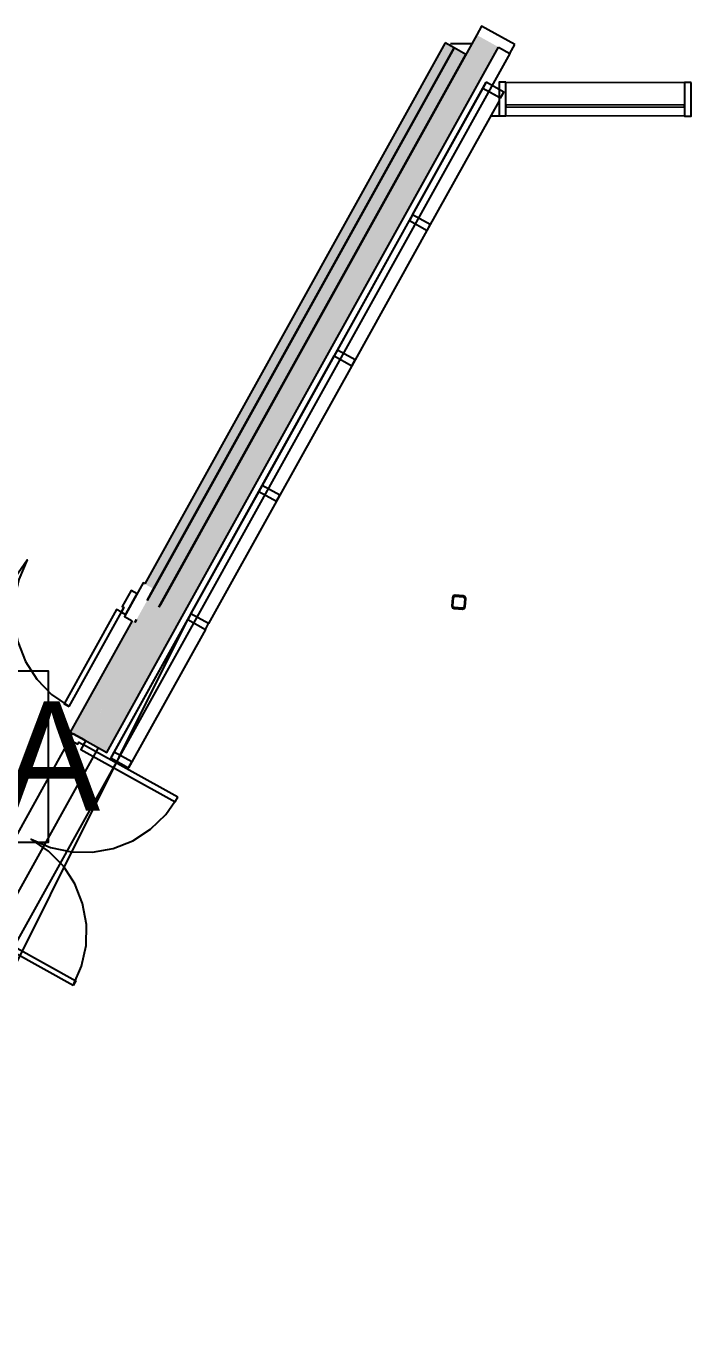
# Model space of a CAD drawing. Header units: metres. Extents: x 2.3 to 42.8, y 0.9 to 31.9.
# Drawn here: x 23.885 to 25.819, y 5.913 to 9.736 of the extents above; entities that cross this region are included whole.
import ezdxf

# ---------------------------------------------------------------- set-up
doc = ezdxf.new("R2010")
doc.units = ezdxf.units.M
for name, color, linetype in [('ARREDI', 9, 'Continuous'), ('PARETI_STRUTTURE', 7, 'Continuous'), ('PILASTRI_SETTI', 8, 'Continuous'), ('WAYFINDING_RIQUADRI', 7, 'Continuous'), ('WAYFINDING_TESTI', 7, 'Continuous')]:
    doc.layers.add(name, color=color, linetype=linetype)

msp = doc.modelspace()

# ---------------------------------------------------------------- linework, layer by layer
at = {"layer": 'ARREDI'}
for points in [[(25.2293, 9.5721), (25.0095, 9.1763), (25.0098, 9.1761), (25.2296, 9.5719)], [(25.8089, 9.5054), (25.2867, 9.5058), (25.2867, 9.4999), (25.8089, 9.4995)], [(25.0095, 9.1763), (24.7897, 8.7804), (24.79, 8.7802), (25.0098, 9.1761)], [(24.7897, 8.7804), (24.5699, 8.3845), (24.5702, 8.3844), (24.79, 8.7802)], [(24.5699, 8.3845), (24.3569, 8.0011), (24.3573, 8.0009), (24.5702, 8.3843)], [(24.3569, 8.0011), (24.1371, 7.6052), (24.1375, 7.605), (24.3573, 8.0009)]]:
    msp.add_lwpolyline(points, close=True, dxfattribs=at)
at = {"layer": 'PARETI_STRUTTURE'}
for points in [[(25.3133, 9.6821), (25.2162, 9.736), (25.2019, 9.7102)], [(25.1101, 9.6868), (24.2318, 8.105)], [(24.2576, 8.0907), (25.1359, 9.6725), (25.1101, 9.6868)], [(25.2019, 9.7102), (24.2773, 8.0451)], [(24.3414, 8.0095), (25.2659, 9.6746)], [(25.1874, 9.6841), (25.1248, 9.6841)], [(25.2659, 9.6746), (25.2989, 9.6563), (25.3133, 9.6821)], [(25.2989, 9.6563), (22.1919, 4.0605)], [(24.2729, 8.0372), (25.1703, 9.6533), (25.1359, 9.6725), (24.2385, 8.0563)], [(25.2867, 9.5058), (25.2867, 9.5718), (25.809, 9.5714)], [(25.0146, 9.1847), (25.2201, 9.5547)], [(25.2201, 9.5547), (25.267, 9.5287)], [(25.267, 9.5176), (25.0614, 9.1474)], [(25.8089, 9.473), (25.2867, 9.4733), (25.2867, 9.4999)], [(25.2425, 9.4735), (25.267, 9.4735)], [(24.7948, 8.7888), (25.005, 9.1675)], [(25.0614, 9.1474), (24.8416, 8.7515)], [(24.575, 8.393), (24.7852, 8.7716)], [(24.8416, 8.7515), (24.6218, 8.3557)], [(24.4185, 7.9894), (24.3668, 8.0181), (24.5654, 8.3757)], [(24.6218, 8.3557), (24.4185, 7.9894)], [(23.4597, 8.0528), (23.5164, 8.0282), (23.5767, 8.0152), (23.6385, 8.0142), (23.6992, 8.0253), (23.7566, 8.048), (23.8085, 8.0815), (23.8529, 8.1245), (23.888, 8.1752), (23.8635, 8.1186), (23.8504, 8.0582), (23.8495, 7.9965), (23.8605, 7.9357), (23.8832, 7.8783), (23.9167, 7.8264), (23.9597, 7.7821), (24.0105, 7.747)], [(24.2318, 8.105), (24.2267, 8.1079), (24.2075, 8.0735)], [(24.2091, 8.0762), (24.1919, 8.0858), (24.1659, 8.039), (24.171, 8.0361), (24.1634, 8.0223), (24.1754, 8.0157)], [(24.177, 8.0184), (24.2075, 8.0735)], [(24.2075, 8.0735), (24.177, 8.0184)], [(24.2385, 8.0563), (24.2576, 8.0907)], [(24.1634, 8.0223), (24.1496, 8.03), (23.9967, 7.7546), (24.0105, 7.747)], [(24.1649, 8.0251), (24.171, 8.0361)], [(24.2773, 8.0451), (24.2729, 8.0372)], [(23.7543, 6.7932), (24.3573, 8.0009)], [(24.0105, 7.747), (24.1634, 8.0223)], [(24.1946, 7.9974), (24.0139, 7.6721), (24.0225, 7.6673)], [(24.057, 7.6482), (24.121, 7.6126), (24.3414, 8.0095)], [(24.177, 8.0184), (24.1722, 8.0098), (24.1946, 7.9974)], [(24.2032, 7.9926), (24.2079, 8.0012)], [(24.2079, 8.0012), (24.2032, 7.9926)], [(24.4089, 7.9722), (24.1843, 7.5677)], [(23.7129, 7.1096), (24.013, 7.6501)], [(24.0198, 7.6688), (24.0102, 7.6516), (24.0364, 7.6371), (24.0393, 7.6423), (24.053, 7.6346), (24.0597, 7.6467)], [(24.0225, 7.6673), (24.057, 7.6482)], [(24.057, 7.6482), (24.0226, 7.6673)], [(22.4187, 4.6036), (24.0969, 7.626)], [(24.053, 7.6346), (24.0454, 7.6208), (24.3208, 7.4679), (24.3284, 7.4817)], [(24.3284, 7.4817), (24.053, 7.6346)], [(24.0226, 6.9309), (24.0471, 6.9876), (24.0602, 7.048), (24.0611, 7.1097), (24.0501, 7.1704), (24.0273, 7.2279), (23.9939, 7.2797), (23.9509, 7.3241), (23.9001, 7.3592), (23.9568, 7.3347), (24.0172, 7.3217), (24.0789, 7.3207), (24.1396, 7.3318), (24.1971, 7.3545), (24.2489, 7.388), (24.2933, 7.4309), (24.3284, 7.4817)], [(24.0226, 6.9309), (23.7472, 7.0838)], [(23.7549, 7.0976), (24.0303, 6.9447), (24.0226, 6.9309)]]:
    msp.add_lwpolyline(points, dxfattribs=at)
for points in [[(25.2296, 9.572), (25.2201, 9.5547), (25.2717, 9.5261), (25.2813, 9.5433)], [(25.2867, 9.5718), (25.2671, 9.5718), (25.267, 9.4734), (25.2867, 9.4733)], [(25.8286, 9.5714), (25.809, 9.5714), (25.8089, 9.473), (25.8286, 9.473)], [(25.0146, 9.1847), (25.005, 9.1675), (25.0567, 9.1388), (25.0662, 9.156)], [(24.7948, 8.7888), (24.7852, 8.7716), (24.8369, 8.7429), (24.8464, 8.7602)], [(24.575, 8.393), (24.5654, 8.3757), (24.6171, 8.3471), (24.6266, 8.3643)], [(25.1306, 8.0649), (25.1289, 8.0413), (25.1308, 8.0356), (25.1362, 8.0329), (25.1598, 8.0313), (25.1655, 8.0332), (25.1682, 8.0386), (25.1699, 8.0621), (25.1679, 8.0678), (25.1626, 8.0705), (25.139, 8.0722), (25.1333, 8.0703)], [(25.1321, 8.0411), (25.1337, 8.0647), (25.1353, 8.0679), (25.1388, 8.0691), (25.1623, 8.0674), (25.1656, 8.0658), (25.1667, 8.0623), (25.1651, 8.0388), (25.1634, 8.0356), (25.16, 8.0344), (25.1364, 8.0361), (25.1332, 8.0377)], [(24.3668, 8.0181), (24.3573, 8.0009), (24.4089, 7.9722), (24.4185, 7.9894)], [(24.1423, 7.6136), (24.1327, 7.5964), (24.1843, 7.5677), (24.1939, 7.585)]]:
    msp.add_lwpolyline(points, close=True, dxfattribs=at)
at = {"layer": 'PILASTRI_SETTI'}
for points in [[(24.2576, 8.0907), (25.1359, 9.6725), (24.2318, 8.105), (25.1101, 9.6868)], [(24.3414, 8.0095), (25.2659, 9.6746), (24.2773, 8.0451), (25.2019, 9.7101)], [(24.2729, 8.0372), (25.1703, 9.6533), (24.2385, 8.0563), (25.1359, 9.6725)], [(24.057, 7.6482), (24.2729, 8.0372), (24.0225, 7.6673), (24.2385, 8.0563)], [(24.121, 7.6126), (24.3414, 8.0095), (24.057, 7.6482), (24.2773, 8.0451)], [(24.0225, 7.6673), (24.2032, 7.9926), (24.0139, 7.6721), (24.1946, 7.9974)]]:
    msp.add_solid(points, dxfattribs=at)
at = {"layer": 'WAYFINDING_RIQUADRI'}
msp.add_lwpolyline([(22.85, 7.35), (23.95, 7.35), (23.95, 7.85), (22.85, 7.85)], close=True, dxfattribs=at)

# ---------------------------------------------------------------- texts
at = {"layer": 'WAYFINDING_TESTI', "insert": (23.4, 7.6), "char_height": 0.32, "attachment_point": 5}
msp.add_mtext('SCALA', dxfattribs=at)

doc.saveas('drawing.dxf')
